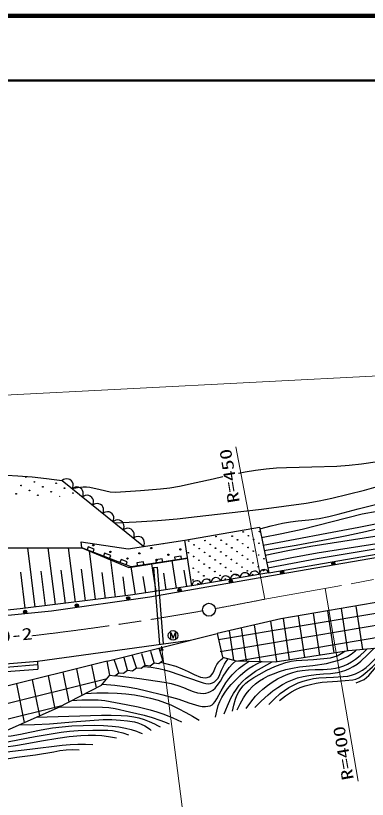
# Model space of a CAD drawing. Units: millimetres, scale not verified. Extents: x 40000 to 680000, y 20000 to 380000.
# Drawn here: x 439631 to 493746, y 259399 to 380000 of the extents above; entities that cross this region are included whole.
import ezdxf
from ezdxf.enums import TextEntityAlignment as Align

# ---------------------------------------------------------------- set-up
doc = ezdxf.new("R2010")
doc.units = ezdxf.units.MM
doc.header["$LTSCALE"] = 1000
doc.linetypes.add('CHAIN', pattern=[18.5, 12, -1.5, 3.5, -1.5])
for name, color, linetype, lineweight in [('M-BGD', 7, 'Continuous', 25), ('M-BGD-HTXT', 7, 'Continuous', 13), ('M-BMK', 2, 'CHAIN', 13), ('M-TTL', 2, 'Continuous', 140), ('M-TTL-LINE', 7, 'Continuous', 50)]:
    doc.layers.add(name, color=color, linetype=linetype, lineweight=lineweight)
doc.layers.add('M-BMK-SRVR', color=7, linetype='Continuous')
doc.styles.add('ＭＳ ゴシック', font='')
doc.styles.get('ＭＳ ゴシック').set_extended_font_data('MS Gothic')

# ---------------------------------------------------------------- blocks, each defined once
blk = doc.blocks.new('BUHIN26')
at = {"color": 7, "linetype": 'Continuous', "lineweight": 25}
blk.add_lwpolyline([(749, -59), (706, 117), (628, 270), (495, 447), (337, 550), (166, 620), (-66, 638), (-247, 596), (-418, 519), (-577, 366), (-675, 227), (-749, 59)], dxfattribs=at)
blk = doc.blocks.new('BUHIN30')
at = {"color": 7, "linetype": 'Continuous', "lineweight": 25}
blk.add_lwpolyline([(607, -805), (747, -605), (831, -390), (889, -99), (852, 151), (770, 385), (582, 635), (379, 778), (149, 882), (-147, 906), (-373, 880), (-607, 805)], dxfattribs=at)
blk = doc.blocks.new('BUHIN34')
at = {"color": 7, "linetype": 'Continuous', "lineweight": 25}
blk.add_lwpolyline([(498, -45), (543, 452), (-452, 543), (-498, 45)], dxfattribs=at)
blk = doc.blocks.new('BUHIN35')
at = {"color": 7, "linetype": 'Continuous', "lineweight": 25}
blk.add_lwpolyline([(409, -288), (697, 121), (-121, 697), (-409, 288)], dxfattribs=at)
blk = doc.blocks.new('BUHIN92')
at = {"color": 7, "linetype": 'Continuous', "lineweight": 25}
for radius in [249, 220, 191, 161, 132, 97.5, 67.5, 38.8, 7.5]:
    blk.add_circle((36, 246), radius, dxfattribs=at)
blk = doc.blocks.new('BUHIN93')
at = {"color": 7, "linetype": 'Continuous', "lineweight": 25}
for radius in [249, 220, 191, 161, 132, 97.5, 67.5, 38.8, 7.5]:
    blk.add_circle((26, 247), radius, dxfattribs=at)
blk = doc.blocks.new('BUHIN94')
at = {"color": 7, "linetype": 'Continuous', "lineweight": 25}
for radius in [249, 220, 191, 161, 132, 97.5, 67.5, 38.8, 7.5]:
    blk.add_circle((18, 248), radius, dxfattribs=at)
blk = doc.blocks.new('BUHIN95')
at = {"color": 7, "linetype": 'Continuous', "lineweight": 25}
for radius in [249, 220, 191, 161, 132, 97.5, 67.5, 38.8, 7.5]:
    blk.add_circle((18, 248), radius, dxfattribs=at)
blk = doc.blocks.new('BUHIN100')
at = {"color": 7, "linetype": 'Continuous', "lineweight": 25}
blk.add_lwpolyline([(-453, -359), (-231, 529), (-101, -404), (449, 360), (228, -528)], dxfattribs=at)
blk.add_circle((0, 0), 746, dxfattribs=at)
blk = doc.blocks.new('BUHIN102')
at = {"color": 3, "linetype": 'Continuous', "lineweight": 25}
blk.add_circle((0, 0), 995, dxfattribs=at)

msp = doc.modelspace()

# ---------------------------------------------------------------- linework, layer by layer
at = {"layer": 'M-BGD'}
for p, q in [((446783, 308477), (459323, 298334)), ((568360, 302316), (480414, 287160)), ((465677, 299285), (477138, 301271)), ((470848, 283980), (568631, 300421)), ((477138, 301271), (478595, 294249)), ((456918, 297974), (465677, 299285)), ((466744, 292271), (465677, 299285)), ((478595, 294249), (512234, 300148)), ((424768, 298118), (449805, 298098)), ((442655, 288988), (441525, 298105)), ((445736, 289370), (444653, 298102)), ((448816, 289752), (447781, 298100)), ((449805, 298098), (449704, 299004)), ((449704, 299004), (456918, 297974)), ((457418, 295154), (449805, 298098)), ((449805, 298098), (457060, 295099)), ((471107, 282173), (568890, 298615)), ((451896, 290134), (450968, 297617)), ((473829, 280712), (569157, 296741)), ((454976, 290516), (454265, 296254)), ((457060, 295099), (466115, 296498)), ((466115, 296498), (457418, 295154)), ((461227, 291414), (460571, 295641)), ((464380, 291904), (463723, 296129)), ((441115, 288797), (440423, 294382)), ((444196, 289179), (443531, 294533)), ((447276, 289561), (446640, 294685)), ((450356, 289943), (449749, 294836)), ((453436, 290325), (452944, 294291)), ((458075, 290924), (457418, 295154)), ((460831, 295097), (461429, 295143)), ((460831, 295097), (461754, 283231)), ((461429, 295143), (462350, 283313)), ((465956, 292148), (465562, 294683)), ((456517, 290707), (456155, 293626)), ((459651, 291169), (459257, 293706)), ((462803, 291659), (462410, 294194)), ((478595, 294249), (466744, 292271)), ((466744, 292271), (457287, 290802)), ((457287, 290802), (440345, 288701)), ((440345, 288701), (426736, 287388)), ((487603, 288399), (488583, 281936)), ((489697, 288760), (490684, 282258)), ((491967, 289151), (492980, 282477)), ((480414, 287160), (470627, 284934)), ((480781, 287223), (481743, 280885)), ((483117, 287626), (484085, 281245)), ((485425, 288023), (486400, 281600)), ((476338, 286233), (477190, 280617)), ((478848, 286804), (479791, 280585)), ((453709, 280650), (470627, 284934)), ((470627, 284934), (471477, 281264)), ((472463, 285351), (473149, 280825)), ((474315, 285772), (475088, 280677)), ((442968, 280638), (466473, 283882)), ((490846, 282283), (503690, 283451)), ((462282, 280785), (461698, 282673)), ((479564, 280550), (490846, 282283)), ((456846, 279259), (456309, 281181)), ((458205, 279641), (457614, 281497)), ((459564, 280022), (459039, 281774)), ((460923, 280404), (460423, 282170)), ((471477, 281264), (473550, 280720)), ((453709, 280650), (388096, 264332)), ((438082, 280248), (442968, 280638)), ((438122, 279750), (443007, 280140)), ((442968, 280638), (443063, 279442)), ((451321, 280057), (452028, 276565)), ((454128, 278496), (453709, 280650)), ((455487, 278878), (454806, 280904)), ((458961, 279560), (459564, 280022)), ((459564, 280022), (460320, 279941)), ((460320, 279941), (460923, 280404)), ((460923, 280404), (461679, 280323)), ((461679, 280323), (462282, 280785)), ((473550, 280720), (479564, 280550)), ((438177, 279052), (443063, 279442)), ((446880, 278952), (447807, 274380)), ((448987, 279476), (449810, 275417)), ((454884, 278415), (455487, 278878)), ((455487, 278878), (456243, 278797)), ((456243, 278797), (456846, 279259)), ((456846, 279259), (457602, 279178)), ((457602, 279178), (458205, 279641)), ((458205, 279641), (458961, 279560)), ((381541, 260078), (453704, 277998)), ((442170, 277781), (443290, 272253)), ((444634, 278394), (445665, 273309)), ((452841, 276986), (454128, 278496)), ((454128, 278496), (454884, 278415)), ((439749, 277178), (440957, 271217)), ((446174, 273535), (452841, 276986)), ((394478, 260848), (446733, 273824)), ((436745, 269344), (446174, 273535))]:
    msp.add_line(p, q, dxfattribs=at)
for points in [[(473941, 309575), (474936, 309774), (476560, 310050), (478203, 310267), (479753, 310405), (481319, 310484), (485187, 310548), (489055, 310673), (490938, 310810), (492824, 311007), (497756, 311754)], [(478437, 295010), (482221, 295768), (486026, 296469), (490949, 297272), (495872, 298105), (500783, 298987), (505694, 299920), (510582, 300909), (515475, 301912), (519545, 302701), (523635, 303434), (528525, 304238), (533414, 305103), (538301, 306106), (543191, 307134), (545781, 307631), (548393, 308072), (551610, 308537), (554834, 308943), (559792, 309493), (564762, 310000), (566023, 310127), (567295, 310255)], [(209592, 290614), (218905, 291625), (229781, 292657), (241315, 293534), (246528, 293995), (251831, 294077), (257626, 294122), (268396, 293789), (275874, 293187), (286098, 292157), (294855, 290989), (305135, 289854), (316181, 288912), (336839, 287357), (358330, 286302), (371141, 285625), (381568, 285362), (395470, 285257), (417285, 286007), (431712, 287071), (445133, 288431), (460284, 290547), (479004, 293821), (567439, 309109)], [(438262, 309281), (439986, 309200), (442164, 309021), (444350, 308781), (445562, 308632), (446783, 308477)], [(448304, 307247), (449153, 307408), (450008, 307509), (450531, 307512), (451059, 307454), (452609, 307059), (454173, 306724), (454959, 306682), (455749, 306701), (458829, 306904), (461895, 307165), (463368, 307355), (464836, 307605), (467420, 308135), (470004, 308725), (471492, 309061)], [(454869, 301937), (458152, 302080), (461441, 302284), (464493, 302568), (467540, 302911), (472494, 303482), (477456, 304064), (480888, 304497), (484314, 304990), (486313, 305338), (488300, 305746), (490801, 306337), (493289, 306987), (496562, 307882)], [(477190, 301022), (478944, 301482), (480717, 301884), (481907, 302089), (483105, 302235), (484735, 302400), (486356, 302625), (487814, 302916), (489263, 303267), (492337, 304094), (495416, 304860)], [(477471, 299669), (480600, 300290), (483716, 300970), (488326, 302180), (492949, 303330), (495238, 303757)], [(477715, 298489), (482618, 299417), (487529, 300351), (492428, 301293), (497335, 302240)], [(477880, 297694), (482795, 298538), (487713, 299424), (490587, 299985), (493447, 300604), (496637, 301386)], [(478033, 296956), (481535, 297695), (485057, 298376), (489985, 299142), (494918, 299922)], [(478261, 295857), (482127, 296616), (486013, 297317), (490940, 298088), (495869, 298891)], [(473723, 273164), (474178, 274118), (474687, 275043), (475094, 275650), (475551, 276222), (476025, 276724), (476548, 277189), (477135, 277623), (477756, 278008), (478505, 278394), (479290, 278730), (480247, 279072), (481228, 279357), (482250, 279591), (483284, 279765), (485365, 280011), (487444, 280317), (488405, 280544), (489365, 280834), (490040, 281090), (490688, 281400), (491255, 281748), (491789, 282148), (491945, 282272), (492101, 282397)], [(475114, 273367), (475809, 274335), (476547, 275261), (477084, 275833), (477664, 276363), (478371, 276920), (479118, 277431), (479939, 277925), (480788, 278367), (481515, 278682), (482259, 278940), (482982, 279122), (483729, 279248), (484715, 279338), (485707, 279368), (486937, 279385), (488173, 279462), (488855, 279564), (489525, 279726), (490120, 279930), (490693, 280191), (491320, 280550), (491917, 280961), (492651, 281557), (493346, 282198), (493525, 282370), (493703, 282543)], [(476419, 273511), (477420, 274518), (478470, 275489), (479195, 276076), (479966, 276623), (480711, 277079), (481484, 277483), (482226, 277805), (482998, 278073), (483864, 278305), (484747, 278478), (485873, 278626), (487010, 278715), (488088, 278789), (489154, 278922), (489796, 279064), (490426, 279265), (491018, 279516), (491591, 279826), (492171, 280217), (492723, 280662), (493770, 281639), (494793, 282642)], [(478593, 274014), (479455, 274862), (480356, 275663), (481001, 276153), (481691, 276600), (482394, 276986), (483125, 277318), (483878, 277592), (484659, 277813), (485474, 277979), (486307, 278087), (488526, 278200), (490747, 278375), (491327, 278508), (491900, 278701), (492454, 278957), (492991, 279272), (493564, 279684), (494096, 280140), (495121, 281189), (496111, 282288), (496337, 282542), (496570, 282804)], [(480222, 274628), (481132, 275304), (482073, 275927), (482730, 276288), (483415, 276595), (484191, 276873), (484985, 277094), (485896, 277280), (486811, 277405), (489136, 277559), (491491, 277776), (491963, 277914), (492420, 278111), (492912, 278404), (493386, 278758), (494517, 279780), (495594, 280832), (496392, 281700), (497155, 282619), (497256, 282744), (497362, 282876)], [(492042, 277318), (492662, 277562), (493246, 277858), (493630, 278132), (493979, 278455), (495122, 279766), (496298, 281023), (496903, 281643), (497548, 282218), (497932, 282479), (498345, 282686), (498924, 282897), (499535, 283073)], [(459304, 279822), (460480, 279717), (461647, 279552), (462534, 279351), (463410, 279090), (465918, 278182), (468480, 277319), (468903, 277222), (469320, 277188), (469618, 277223), (469906, 277319), (470204, 277488), (470482, 277718), (470736, 278007), (470943, 278334), (471323, 279276), (471759, 280195), (472037, 280621), (472335, 281039)], [(461923, 280510), (463113, 280216), (464273, 279867), (465230, 279486), (466170, 279048), (467092, 278610), (468071, 278213), (468433, 278130), (468796, 278108), (469099, 278151), (469396, 278254), (469639, 278399), (469840, 278587), (470038, 278889), (470187, 279230), (470374, 279718), (470611, 280170), (470917, 280560), (471278, 280922), (471442, 281072), (471617, 281227)], [(473008, 272982), (473203, 273903), (473458, 274816), (473680, 275384), (473958, 275930), (474268, 276411), (474631, 276863), (475047, 277277), (475512, 277652), (476280, 278163), (477091, 278629), (478294, 279256), (479525, 279829), (480358, 280169), (481218, 280454), (482004, 280641), (482813, 280771), (485442, 280940), (488079, 281171), (488600, 281304), (489099, 281493), (489714, 281822), (490308, 282201)], [(452971, 277138), (454890, 276953), (456801, 276708), (458287, 276441), (459763, 276115), (462271, 275482), (464764, 274792), (466293, 274247), (467836, 273762), (468339, 273687), (468858, 273672), (469226, 273712), (469580, 273813), (469844, 273951), (470074, 274141), (470347, 274469), (470587, 274855), (471267, 276118), (471975, 277308), (472426, 277934), (472936, 278538), (473466, 279073), (474035, 279561), (474795, 280125), (475588, 280663)], [(454941, 278459), (458709, 277970), (462463, 277422), (463535, 277201), (464602, 276919), (465454, 276626), (466297, 276271), (466934, 276006), (467601, 275794), (468048, 275714), (468504, 275694), (468896, 275733), (469272, 275832), (469624, 275993), (469951, 276208), (470317, 276531), (470649, 276906), (471143, 277607), (471586, 278339), (472013, 279022), (472496, 279682), (472978, 280228), (473501, 280733)], [(470392, 272052), (470573, 272942), (470814, 273824), (471064, 274467), (471370, 275087), (471768, 275751), (472220, 276389), (472805, 277096), (473434, 277763), (474172, 278468), (474960, 279135), (475558, 279568), (476189, 279950), (476836, 280287), (477505, 280608)], [(471740, 272582), (472219, 273778), (472753, 274948), (473145, 275667), (473592, 276358), (474048, 276956), (474549, 277516), (475111, 278043), (475720, 278531), (476561, 279113), (477443, 279648), (478273, 280111), (479119, 280563)], [(450363, 275703), (452117, 275780), (453883, 275798), (455231, 275745), (456577, 275632), (457917, 275459), (459260, 275224), (460404, 274969), (461541, 274654), (462522, 274321), (463491, 273929), (464654, 273381), (465802, 272772), (466832, 272187), (467854, 271587)], [(448255, 274612), (449788, 274702), (451326, 274732), (452341, 274689), (453350, 274586), (454987, 274323), (456629, 273999), (458475, 273624), (460309, 273189), (461377, 272868), (462428, 272490), (463797, 271926), (465163, 271320)], [(446300, 273600), (449643, 273628), (452991, 273595), (453953, 273512), (454919, 273367), (457167, 272878), (459406, 272330), (460610, 271978), (461807, 271566), (462518, 271301), (463228, 271030)], [(440187, 270874), (442526, 270918), (444861, 271023), (448982, 271385), (453111, 271687), (454433, 271664), (455771, 271580), (456849, 271482), (457918, 271323), (458449, 271186), (458965, 270990), (459524, 270691), (460060, 270335), (460281, 270175), (460502, 270013)], [(442848, 272057), (447827, 272207), (452820, 272338), (454331, 272358), (455840, 272318), (456816, 272237), (457797, 272095), (458599, 271922), (459394, 271689), (460193, 271380), (460979, 271012), (461433, 270780), (461885, 270542)], [(435412, 268890), (437167, 269008), (438914, 269186), (440361, 269418), (441810, 269712), (443561, 270082), (445321, 270393), (446787, 270573), (448262, 270693), (450013, 270776), (451773, 270798), (453123, 270760), (454481, 270660), (455515, 270535), (456548, 270349), (457380, 270140), (458204, 269871), (458662, 269701), (459119, 269525)], [(429530, 266883), (433830, 267157), (438124, 267491), (439609, 267675), (441098, 267921), (443613, 268405), (446134, 268829), (447878, 269049), (449641, 269211), (450771, 269270), (451899, 269269), (452893, 269200), (453893, 269070), (454515, 268969), (455137, 268862)], [(432675, 267956), (434397, 267954), (436114, 268012), (437385, 268126), (438650, 268300), (442632, 269060), (446629, 269760), (447928, 269893), (449242, 269967), (451516, 270031), (453790, 270035), (454512, 269967), (455235, 269836), (456115, 269608), (456998, 269338)], [(421050, 264338), (423618, 264796), (426186, 265314), (427730, 265637), (429292, 265901), (430889, 266070), (432505, 266180), (434691, 266333), (436870, 266546), (441822, 267140), (446784, 267752), (447997, 267861), (449212, 267909), (450360, 267888), (451508, 267831)], [(437620, 265547), (439834, 265880), (442673, 266272), (445506, 266723), (446449, 266907), (447408, 267033), (448393, 267058), (449393, 267024)]]:
    msp.add_lwpolyline(points, dxfattribs=at)
for centre, radius in [((440455, 307702), 49.8), ((442506, 308244), 49.8), ((443802, 307491), 49.8), ((445853, 308033), 49.8), ((439701, 306405), 49.8), ((441752, 306948), 49.8), ((445099, 306737), 49.8), ((447150, 307279), 49.8), ((448447, 306526), 49.8), ((443048, 306194), 49.8), ((474632, 300546), 49.8), ((477132, 300605), 49.8), ((466263, 299149), 49.8), ((468762, 299208), 49.8), ((470448, 299848), 49.8), ((471262, 299267), 49.8), ((472947, 299906), 49.8), ((473761, 299325), 49.8), ((475446, 299965), 49.8), ((476260, 299384), 49.8), ((451570, 298488), 99.5), ((460504, 298065), 99.5), ((464971, 297854), 99.5), ((467077, 298568), 49.8), ((467891, 297987), 49.8), ((469576, 298627), 49.8), ((470390, 298046), 49.8), ((472075, 298686), 49.8), ((472889, 298105), 49.8), ((474575, 298744), 49.8), ((475389, 298163), 49.8), ((477074, 298803), 49.8), ((454208, 297468), 99.5), ((458675, 297256), 99.5), ((463142, 297045), 99.5), ((466205, 297347), 49.8), ((467019, 296766), 49.8), ((468705, 297406), 49.8), ((469518, 296825), 49.8), ((471204, 297465), 49.8), ((472018, 296884), 49.8), ((473703, 297524), 49.8), ((474517, 296943), 49.8), ((476202, 297582), 49.8), ((477016, 297001), 49.8), ((456846, 296447), 99.5), ((461313, 296236), 99.5), ((467833, 296185), 49.8), ((468647, 295604), 49.8), ((470332, 296244), 49.8), ((471146, 295663), 49.8), ((472832, 296303), 49.8), ((473645, 295722), 49.8), ((475331, 296362), 49.8), ((476145, 295780), 49.8), ((477830, 296420), 49.8), ((466961, 294964), 49.8), ((467775, 294383), 49.8), ((469461, 295023), 49.8), ((470275, 294442), 49.8), ((471960, 295082), 49.8), ((472774, 294501), 49.8), ((474459, 295141), 49.8), ((475273, 294560), 49.8), ((476959, 295199), 49.8), ((477773, 294618), 49.8), ((466904, 293163), 49.8), ((468589, 293802), 49.8), ((469403, 293221), 49.8), ((471088, 293861), 49.8), ((471902, 293280), 49.8), ((473588, 293920), 49.8), ((476087, 293979), 49.8), ((467718, 292582), 49.8)]:
    msp.add_circle(centre, radius, dxfattribs=at)
for centre, radius, start, end in [((441209, 308998), 49.8, 150.56632, 18.32822), ((446396, 305983), 49.8, 57.67671, 123.63962), ((462333, 298874), 99.5, 251.23248, 305.79856), ((459484, 295427), 99.5, 36.05131, 161.52145)]:
    msp.add_arc(centre, radius, start, end, dxfattribs=at)
at = {"layer": 'M-BGD-HTXT'}
for p, q in [((565054, 328168), (292422, 314077)), ((477971, 290198), (473492, 313672)), ((487254, 291867), (492360, 262210)), ((462067, 282978), (465864, 253444))]:
    msp.add_line(p, q, dxfattribs=at)
for points in [[(462067, 282978), (461989, 282312), (462311, 282354)], [(462084, 282845), (462257, 282388), (462032, 282359)], [(462092, 282781), (462230, 282409), (462053, 282386)], [(462101, 282715), (462203, 282430), (462074, 282413)], [(462109, 282650), (462176, 282451), (462095, 282441)]]:
    msp.add_lwpolyline(points, close=True, dxfattribs=at)
for points in [[(462075, 282912), (462285, 282367), (462011, 282331), (462076, 282910)], [(462132, 282470), (462118, 282584), (462148, 282472), (462116, 282468), (462118, 282584)]]:
    msp.add_lwpolyline(points, dxfattribs=at)
at = {"layer": 'M-BMK'}
msp.add_line((477971, 290198), (566800, 306167), dxfattribs=at)
for start, end in [(280.25537, 281.24174), (276.61686, 280.00073)]:
    msp.add_arc((390243, 731569), 450004, start, end, dxfattribs=at)
at = {"layer": 'M-TTL'}
msp.add_line((680000, 380000), (40000, 380000), dxfattribs=at)
at = {"layer": 'M-TTL-LINE'}
msp.add_line((40000, 370000), (680000, 370000), dxfattribs=at)

# ---------------------------------------------------------------- block references
at = {"layer": 'M-BGD', "rotation": 14.0046}
for name, p in [('BUHIN30', (447567, 307843)), ('BUHIN30', (449134, 306575)), ('BUHIN30', (450702, 305307)), ('BUHIN30', (452269, 304039)), ('BUHIN30', (453837, 302771)), ('BUHIN30', (455404, 301504)), ('BUHIN30', (456972, 300236)), ('BUHIN30', (458540, 298968)), ('BUHIN35', (451074, 297607)), ('BUHIN35', (453611, 296626)), ('BUHIN34', (464666, 296274)), ('BUHIN35', (456149, 295645)), ('BUHIN34', (458868, 295378)), ('BUHIN34', (461767, 295826)), ('BUHIN95', (488556, 295472)), ('BUHIN26', (474891, 293631)), ('BUHIN26', (476373, 293878)), ('BUHIN26', (477854, 294125)), ('BUHIN95', (480668, 294109)), ('BUHIN26', (467485, 292394)), ('BUHIN26', (468966, 292642)), ('BUHIN26', (470447, 292889)), ('BUHIN26', (471929, 293136)), ('BUHIN94', (472782, 292733)), ('BUHIN26', (473410, 293383)), ('BUHIN94', (464896, 291353)), ('BUHIN93', (449065, 288980)), ('BUHIN93', (456993, 290087)), ('BUHIN92', (441118, 288024)), ('BUHIN100', (463856, 284618))]:
    msp.add_blockref(name, p, dxfattribs=at)
at = {"layer": 'M-BMK-SRVR', "rotation": 14.0046}
msp.add_blockref('BUHIN102', (469376, 288577), dxfattribs=at)

# ---------------------------------------------------------------- texts
at = {"layer": 'M-BGD-HTXT', "style": 'ＭＳ ゴシック', "width": 1.35}
for s, rotation, p in [('R=450', 99.4, (474657, 305253)), ('187-17-0-2', 5.3, (425603, 281926)), ('R=400', 100, (492217, 262620))]:
    msp.add_text(s, height=1833, rotation=rotation, dxfattribs=at).set_placement(p, align=Align.BOTTOM_LEFT)

doc.saveas('drawing.dxf')
